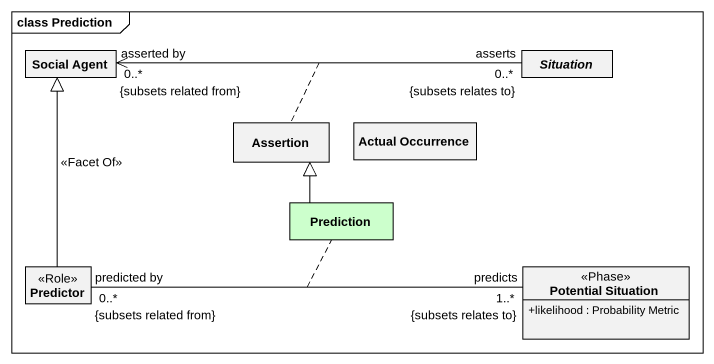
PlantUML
@startuml
mainframe class Prediction
hide circle
hide empty members
skinparam classAttributeIconSize 0
class "Social Agent" as Social_Agent
abstract class Situation
class Assertion
class "Actual Occurrence" as Actual_Occurrence
class Prediction #CCFFCC
class Predictor <<Role>>
class "Potential Situation" as Potential_Situation <<Phase>> {
  +likelihood : Probability Metric
}
Social_Agent "asserted by\n0..*\n{subsets related from}" <-right- "asserts\n0..*\n{subsets relates to}" Situation
(Social_Agent, Situation) .. Assertion
Prediction -up-|> Assertion
Predictor -up-|> Social_Agent : <<Facet Of>>
Predictor "predicted by\n0..*\n{subsets related from}" -right- "predicts\n1..*\n{subsets relates to}" Potential_Situation
(Predictor, Potential_Situation) .. Prediction
@enduml
